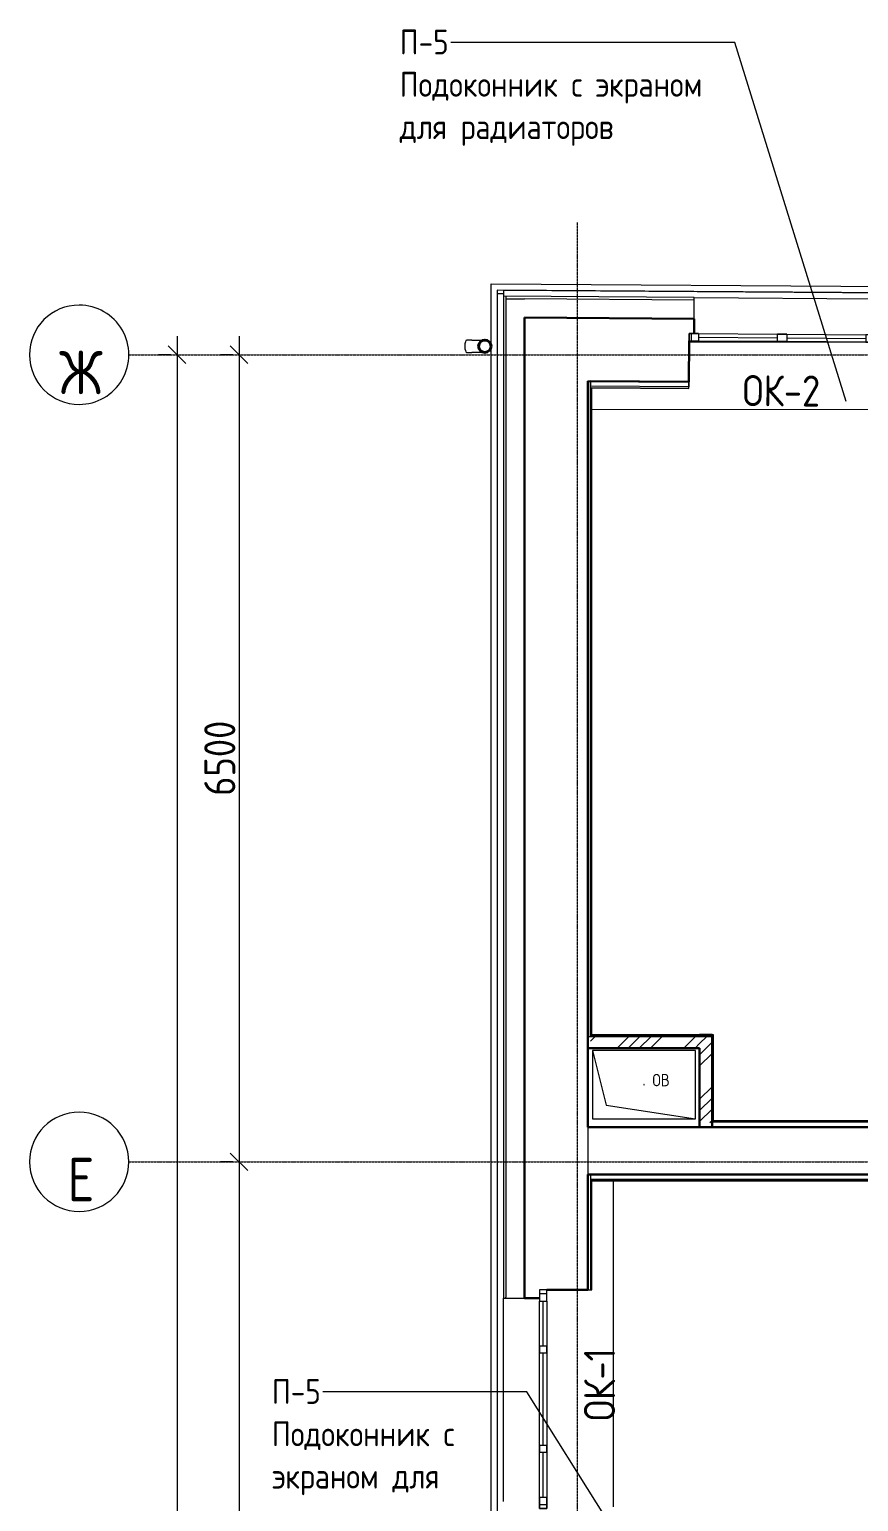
# Model space of a CAD drawing. Header units: millimetres. Extents: x -25149 to 64359, y -29707 to 46678.
# Drawn here: x -10915 to -4238, y 33808 to 45665 of the extents above; entities that cross this region are included whole.
import ezdxf

# ---------------------------------------------------------------- set-up
doc = ezdxf.new("R2010")
doc.units = ezdxf.units.MM
doc.linetypes.add('ADSK_Линия сетки', pattern=[25, 20, -2.5, 0, -2.5])
for name, color, linetype, lineweight in [('_ Окна', 7, 'Continuous', 9), ('Аннотация', 7, 'Continuous', 9), ('Марки окон', 7, 'Continuous', 20), ('Обобщенные модели', 7, 'Continuous', 18), ('Окна', 7, 'Continuous', 9), ('Оси', 7, 'Continuous', 9), ('Перекрытие', 7, 'Continuous', 18), ('Размеры', 7, 'Continuous', 5), ('Стены внутренние', 7, 'Continuous', 18), ('Стены наружные', 7, 'Continuous', 18), ('Стены несущие', 7, 'Continuous', 30), ('Стены отделка', 7, 'Continuous', 30), ('Стены штриховка', 7, 'Continuous', 9)]:
    doc.layers.add(name, color=color, linetype=linetype, lineweight=lineweight)
doc.styles.add('GOST Common', font='GOST_Common.ttf', dxfattribs={"width": 0.9, "height": 350})
doc.styles.add('GOST Common_1', font='GOST_Common.ttf', dxfattribs={"width": 0.9, "height": 250})
doc.styles.add('GOST Common_2', font='GOST_Common.ttf', dxfattribs={"width": 0.9, "height": 250})
doc.styles.add('GOST Common_4', font='GOST_Common.ttf', dxfattribs={"width": 0.9, "height": 200})
doc.styles.add('GOST Common_5', font='GOST_Common.ttf', dxfattribs={"width": 0.9, "height": 100})
doc.dimstyles.new('ADSK_Основной_2_5_мм', dxfattribs={"dimscale": 304.8, "dimtxt": 251.428749, "dimasz": 0.463911, "dimexe": 0.492126, "dimexo": 0.492126, "dimgap": 0.098425, "dimtad": 1, "dimrnd": 0.01, "dimdsep": 46, "dimtxsty": 'GOST Common_1', "dimblk1": 'OBLIQUE', "dimblk2": 'OBLIQUE', "dimsah": 1, "dimcen": 0.09, "dimdle": 0.492126, "dimazin": 2, "dimtfac": 1, "dimtdec": 4, "dimtix": 1, "dimtmove": 0, "dimatfit": 3, "dimfxl": 1, "dimtvp": 1, "dimtolj": 1, "dimtzin": 0, "dimlwd": 20, "dimlwe": 20, "dimarcsym": 2})

# ---------------------------------------------------------------- blocks, each defined once
blk = doc.blocks.new('Водосток - Тип 1 _карниз больше 490мм_-5209103-План 2-го этажа')
at = {"layer": 'Обобщенные модели'}
for p, q in [((75, 306), (75, 264)), ((175, 264), (175, 306))]:
    blk.add_line(p, q, dxfattribs=at)
at = {"layer": 'Обобщенные модели', "flags": 128}
for points in [[(75, 173), (75, 174), (75, 177), (75, 180), (75, 183), (75, 186), (75, 190), (75, 193), (75, 197), (75, 201), (75, 205), (75, 210), (75, 214), (75, 219), (75, 224), (75, 229), (75, 234), (75, 239), (75, 245), (75, 250), (75, 256), (75, 261), (75, 264)], [(175, 264), (175, 258), (175, 252), (175, 247), (175, 242), (175, 236), (175, 231), (175, 226), (175, 221), (175, 216), (175, 212), (175, 207), (175, 203), (175, 199), (175, 195), (175, 191), (175, 188), (175, 184), (175, 181), (175, 178), (175, 175), (175, 173)]]:
    blk.add_lwpolyline(points, dxfattribs=at)
at = {"layer": 'Обобщенные модели'}
for start, end in [(90, 260.0131), (279.9869, 90)]:
    blk.add_arc((125, 160), 52, start, end, dxfattribs=at)
at = {"layer": 'Обобщенные модели', "lineweight": 40}
for start, end in [(90, 270), (270, 90)]:
    blk.add_arc((125, 160), 50, start, end, dxfattribs=at)
at = {"layer": 'Обобщенные модели'}
for start_param, end_param in [(4.712389, 6.283185), (3.141593, 4.712389)]:
    blk.add_ellipse((125, 306), major_axis=(-50, 0), ratio=0.309017, start_param=start_param, end_param=end_param, dxfattribs=at)
blk = doc.blocks.new('GM_Отверстие прямоугольное _в плите_ - Отверстие-6220773-План 2-го этажа')
at = {"layer": 'Обобщенные модели'}
for p, q in [((415, 275), (-415, 275)), ((-415, 275), (-415, -275)), ((-415, 275), (-305, -165)), ((415, 275), (-415, 275)), ((-415, 275), (-415, -275)), ((415, -275), (415, 275)), ((415, -275), (415, 275)), ((-305, -165), (415, -275)), ((-415, -275), (415, -275)), ((-415, -275), (415, -275))]:
    blk.add_line(p, q, dxfattribs=at)
for start, end in [(0, 180), (180, 360), (0, 105), (240, 0), (195, 210)]:
    blk.add_arc((0, 0), 2.5, start, end, dxfattribs=at)
blk = doc.blocks.new('окна_rehau_двупольное_2_фрамуги - 1460х2440 _нов_-4571368-План 2-го этажа')
at = {"layer": '_ Окна', "lineweight": 18}
for p, q in [((-750, 75), (-750, 135)), ((-750, 135), (-674, 135)), ((-674, 135), (-674, 75)), ((-38, 75), (-38, 135)), ((-38, 135), (38, 135)), ((38, 135), (38, 75)), ((674, 135), (674, 75)), ((750, 135), (674, 135)), ((750, 75), (750, 135)), ((-674, 75), (-750, 75)), ((38, 75), (-38, 75)), ((674, 75), (750, 75))]:
    blk.add_line(p, q, dxfattribs=at)
at = {"layer": '_ Окна'}
for p, q in [((-730, 75), (-730, 135)), ((730, 75), (730, 135)), ((-674, 105), (-38, 105)), ((38, 105), (674, 105))]:
    blk.add_line(p, q, dxfattribs=at)
at = {"layer": 'Окна'}
for p, q in [((-750, 135), (-750, 75)), ((-674, 135), (-750, 135)), ((-674, 135), (-38, 135)), ((38, 135), (-38, 135)), ((38, 135), (674, 135)), ((750, 135), (674, 135)), ((750, 75), (750, 135)), ((-750, 75), (-674, 75)), ((-38, 75), (-674, 75)), ((-38, 75), (38, 75)), ((674, 75), (38, 75)), ((674, 75), (750, 75))]:
    blk.add_line(p, q, dxfattribs=at)
blk = doc.blocks.new('окно трехпол с фрамугой - 1740 и 1760 -2300_h___нов_ ок1-2165949-План 2-го этажа')
at = {"layer": '_ Окна', "lineweight": 18}
for p, q in [((-880, 75), (-880, 135)), ((-880, 135), (-790, 135)), ((-790, 135), (-790, 75)), ((-430, 75), (-430, 135)), ((-430, 135), (-370, 135)), ((-370, 135), (-370, 75)), ((370, 75), (370, 135)), ((370, 135), (430, 135)), ((430, 135), (430, 75)), ((790, 135), (790, 75)), ((880, 135), (790, 135)), ((880, 75), (880, 135)), ((-790, 75), (-880, 75)), ((-370, 75), (-430, 75)), ((430, 75), (370, 75)), ((790, 75), (880, 75))]:
    blk.add_line(p, q, dxfattribs=at)
at = {"layer": '_ Окна'}
for p, q in [((-850, 75), (-850, 135)), ((850, 75), (850, 135)), ((-790, 105), (-430, 105)), ((-370, 105), (370, 105)), ((430, 105), (790, 105))]:
    blk.add_line(p, q, dxfattribs=at)
at = {"layer": 'Окна'}
for p, q in [((-880, 135), (-880, 75)), ((-790, 135), (-880, 135)), ((-790, 135), (-430, 135)), ((-370, 135), (-430, 135)), ((-370, 135), (370, 135)), ((430, 135), (370, 135)), ((430, 135), (790, 135)), ((880, 135), (790, 135)), ((880, 75), (880, 135)), ((-880, 75), (-790, 75)), ((-430, 75), (-790, 75)), ((-430, 75), (-370, 75)), ((370, 75), (-370, 75)), ((370, 75), (430, 75)), ((790, 75), (430, 75)), ((790, 75), (880, 75))]:
    blk.add_line(p, q, dxfattribs=at)
blk = doc.blocks.new('Ось сетки - Круг_Ø8 мм-8258-План 2-го этажа')
at = {"layer": 'Оси', "lineweight": 20}
for start, end in [(360, 180), (180, 360)]:
    blk.add_arc((0, 0), 4, start, end, dxfattribs=at)
blk = doc.blocks.new('_Oblique')
at = {"color": 0, "linetype": 'ByBlock', "lineweight": -2}
blk.add_line((-0.5, -0.5), (0.5, 0.5), dxfattribs=at)
blk = doc.blocks.new('DIMBLOCK13-План 2-го этажа')
at = {"layer": 'Defpoints', "color": 0, "transparency": 16777216}
for p in [(-9626, 43045), (-9726, -5), (-9626, -5)]:
    blk.add_point(p, dxfattribs=at)
at = {"layer": 'Размеры', "color": 0, "transparency": 16777216}
for p, q in [((-9726, 43195), (-9726, -155)), ((-9776, 43045), (-9876, 43045)), ((-9776, -5), (-9876, -5))]:
    blk.add_line(p, q, dxfattribs=at)
at = {"layer": 'Размеры', "color": 0, "transparency": 16777216, "xscale": 141.4, "yscale": 141.4, "zscale": 141.4}
for p, rotation in [((-9726, 43045), 90), ((-9726, -5), 270)]:
    blk.add_blockref('_Oblique', p, dxfattribs=dict(at, rotation=rotation))
at = {"layer": 'Размеры', "color": 0, "transparency": 16777216, "insert": (-9881, 21520), "char_height": 250, "width": 971.62, "attachment_point": 5, "rotation": 90, "style": 'GOST Common_1'}
blk.add_mtext('\\A1;43050', dxfattribs=at)
blk = doc.blocks.new('DIMBLOCK14-План 2-го этажа')
at = {"layer": 'Defpoints', "color": 0, "transparency": 16777216}
for p in [(-9127, 43045), (-9227, 36545), (-9127, 36545)]:
    blk.add_point(p, dxfattribs=at)
at = {"layer": 'Размеры', "color": 0, "transparency": 16777216}
for p, q in [((-9227, 43195), (-9227, 36395)), ((-9277, 43045), (-9377, 43045)), ((-9277, 36545), (-9377, 36545))]:
    blk.add_line(p, q, dxfattribs=at)
at = {"layer": 'Размеры', "color": 0, "transparency": 16777216, "xscale": 141.4, "yscale": 141.4, "zscale": 141.4}
for p, rotation in [((-9227, 43045), 90), ((-9227, 36545), 270)]:
    blk.add_blockref('_Oblique', p, dxfattribs=dict(at, rotation=rotation))
at = {"layer": 'Размеры', "color": 0, "transparency": 16777216, "insert": (-9382, 39795), "char_height": 250, "width": 756.84, "attachment_point": 5, "rotation": 90, "style": 'GOST Common_1'}
blk.add_mtext('\\A1;6500', dxfattribs=at)
blk = doc.blocks.new('DIMBLOCK15-План 2-го этажа')
at = {"layer": 'Defpoints', "color": 0, "transparency": 16777216}
for p in [(-9127, 36545), (-9227, 20245), (-9127, 20245)]:
    blk.add_point(p, dxfattribs=at)
at = {"layer": 'Размеры', "color": 0, "transparency": 16777216}
for p, q in [((-9227, 36695), (-9227, 20095)), ((-9277, 36545), (-9377, 36545)), ((-9277, 20245), (-9377, 20245))]:
    blk.add_line(p, q, dxfattribs=at)
at = {"layer": 'Размеры', "color": 0, "transparency": 16777216, "xscale": 141.4, "yscale": 141.4, "zscale": 141.4}
for p, rotation in [((-9227, 36545), 90), ((-9227, 20245), 270)]:
    blk.add_blockref('_Oblique', p, dxfattribs=dict(at, rotation=rotation))
at = {"layer": 'Размеры', "color": 0, "transparency": 16777216, "insert": (-9382, 28395), "char_height": 250, "width": 889.8, "attachment_point": 5, "rotation": 90, "style": 'GOST Common_1'}
blk.add_mtext('\\A1;16300', dxfattribs=at)

msp = doc.modelspace()

# ---------------------------------------------------------------- hatches: boundary and pattern name
at = {"lineweight": 9}
h = msp.add_hatch(dxfattribs=at)
h.set_pattern_fill('ANSI34', color=256, scale=20)
h.paths.add_polyline_path([(44165, 8295), (44065, 8295), (44065, 5420), (44165, 5420), (44165, 5427.057)])
h.paths.add_polyline_path([(44165, 8627.057), (43455, 8627.057), (43455, 8527.057), (44065, 8527.057), (44065, 8295), (44165, 8295)])
h.paths.add_polyline_path([(42385, 8627.057), (41921.053, 8627.057), (41922.154, 8527.057), (42385, 8527.057)])
h.paths.add_polyline_path([(44153.112, 4365), (44165, 4365), (44165, 5420), (44065, 5420), (44065, 4365), (44140, 4365)])
h.paths.add_polyline_path([(38250.985, -6206.691), (38646.485, -6206.691), (38646.485, -5435.1), (38250.985, -5435.1)], flags=9)
h.paths.add_polyline_path([(-199.015, -5862.506), (196.485, -5862.506), (196.485, -5090.915), (-199.015, -5090.915)], flags=9)
h.paths.add_polyline_path([(2800.985, -5862.506), (3196.485, -5862.506), (3196.485, -5090.915), (2800.985, -5090.915)], flags=9)
h.paths.add_polyline_path([(6935.685, -5862.506), (7362.685, -5862.506), (7362.685, -5090.915), (6935.685, -5090.915)], flags=9)
h.paths.add_polyline_path([(9950.985, -5862.506), (10346.485, -5862.506), (10346.485, -5090.915), (9950.985, -5090.915)], flags=9)
h.paths.add_polyline_path([(17850.985, -5862.506), (18246.485, -5862.506), (18246.485, -5090.915), (17850.985, -5090.915)], flags=9)
h.paths.add_polyline_path([(30349.434, -5862.506), (30744.934, -5862.506), (30744.934, -5090.915), (30349.434, -5090.915)], flags=9)
h.paths.add_polyline_path([(41650.985, -5862.506), (42046.485, -5862.506), (42046.485, -5090.915), (41650.985, -5090.915)], flags=9)
h.paths.add_polyline_path([(48603.735, -5862.506), (49093.735, -5862.506), (49093.735, -5090.915), (48603.735, -5090.915)], flags=9)
h.paths.add_polyline_path([(-6667.515, -5862.506), (-6335.015, -5862.506), (-6335.015, -5090.915), (-6667.515, -5090.915)], flags=9)
h.paths.add_polyline_path([(55072.235, -5862.506), (55625.235, -5862.506), (55625.235, -5090.915), (55072.235, -5090.915)], flags=9)
h.paths.add_polyline_path([(-10729.051, -458.078), (-10270.551, -458.078), (-10270.551, 313.513), (-10729.051, 313.513)], flags=9)
h.paths.add_polyline_path([(-10713.301, 7841.922), (-10286.301, 7841.922), (-10286.301, 8613.513), (-10713.301, 8613.513)], flags=9)
h.paths.add_polyline_path([(-10698.001, 12491.922), (-10302.501, 12491.922), (-10302.501, 13263.513), (-10698.001, 13263.513)], flags=9)
h.paths.add_polyline_path([(-10729.051, 19791.922), (-10270.551, 19791.922), (-10270.551, 20563.513), (-10729.051, 20563.513)], flags=9)
h.paths.add_polyline_path([(-10698.001, 36091.922), (-10302.501, 36091.922), (-10302.501, 36863.513), (-10698.001, 36863.513)], flags=9)
h.paths.add_polyline_path([(-10745.251, 42591.922), (-10255.251, 42591.922), (-10255.251, 43363.513), (-10745.251, 43363.513)], flags=9)
h.paths.add_polyline_path([(-10713.301, 1341.922), (-10286.301, 1341.922), (-10286.301, 2113.513), (-10713.301, 2113.513)], flags=9)
h.paths.add_polyline_path([(45572.235, -5862.506), (46125.235, -5862.506), (46125.235, -5090.915), (45572.235, -5090.915)], flags=9)
h = msp.add_hatch(dxfattribs=at)
h.set_pattern_fill('ANSI34', color=256, scale=20)
h.paths.add_polyline_path([(-5518.225, 37460.756), (-5518.225, 37554.756), (-6396.225, 37554.756), (-6396.225, 37460.756)])
h = msp.add_hatch(dxfattribs=at)
h.set_pattern_fill('ANSI34', color=256, scale=20)
h.paths.add_polyline_path([(-5418.225, 36860.756), (-5418.225, 37554.756), (-5518.225, 37554.756), (-5518.225, 36860.756)])

# ---------------------------------------------------------------- linework, layer by layer
at = {"layer": 'Аннотация'}
for p, q in [((-5292.972, 45559.632), (-7522.182, 45559.632)), ((-5233.97, 45559.632), (-5292.972, 45559.632)), ((-4338.703, 42668.779), (-5233.97, 45559.632)), ((-7156.405, 34690.898), (-8551.618, 34690.898)), ((-6909.643, 34690.898), (-7156.405, 34690.898)), ((-6263.963, 33660.882), (-6909.643, 34690.898))]:
    msp.add_line(p, q, dxfattribs=at)
at = {"layer": 'Оси', "color": 252, "linetype": 'ADSK_Линия сетки'}
for p, q in [((-6500.435, -5029.374), (-6500.435, 44110.064)), ((-10114.729, 43045), (56004.853, 43045)), ((-10114.729, 36545), (56004.853, 36545))]:
    msp.add_line(p, q, dxfattribs=at)
at = {"layer": 'Перекрытие'}
for p, q in [((-4114.707, 43145.827), (-5603.495, 43145.827)), ((-5604.913, 42934.729), (-5604.913, 42785.827)), ((-6385.788, 42606.092), (-4118.241, 42602.943)), ((-6211.576, 33764.771), (-6211.576, 36391.551))]:
    msp.add_line(p, q, dxfattribs=at)
at = {"layer": 'Стены внутренние'}
msp.add_line((-5604.913, 42785.827), (-5605.912, 42785.834), dxfattribs=at)
at = {"layer": 'Стены наружные'}
for p, q in [((-7197.788, 33618.152), (-7197.788, 43616.543)), ((-7197.788, 43616.543), (3512.708, 43544.611)), ((-7147.788, 43566.206), (-7147.788, 33618.152)), ((3462.959, 43494.944), (-7147.788, 43566.206)), ((-7097.788, 43535.87), (-7147.788, 43535.87)), ((-7097.788, 43565.871), (3462.96, 43494.945)), ((-7097.788, 43565.871), (-7097.788, 43515.869)), ((-5561.078, 43505.549), (-4136.11, 43495.979)), ((-7097.788, 33807.771), (-7097.788, 35447.771))]:
    msp.add_line(p, q, dxfattribs=at)
at = {"layer": 'Стены несущие'}
for p, q in [((-6927.788, 35447.771), (-6927.788, 43344.724)), ((-6927.788, 43344.724), (-5562.22, 43335.553)), ((-5563.026, 43215.555), (-5562.22, 43335.553)), ((-5605.644, 42825.833), (-5603.428, 43155.825)), ((-6417.788, 42831.287), (-5605.644, 42825.833)), ((-6417.788, 36823.493), (-6417.788, 42831.287)), ((-5605.644, 42825.833), (-6397.517, 42831.151)), ((-5408.225, 37560.756), (-6396.225, 37560.756)), ((-5418.225, 37566.756), (-5518.225, 37566.756)), ((-5418.225, 36823.493), (-5418.225, 37554.756)), ((-6417.788, 37460.756), (-5518.225, 37460.756)), ((-5518.225, 37460.756), (-5518.225, 36823.493)), ((-6417.788, 36823.493), (300, 36823.493)), ((-6417.788, 36443.493), (-393.681, 36443.493)), ((-6417.788, 35512.771), (-6417.788, 36443.493)), ((-6747.788, 35512.771), (-6417.788, 35512.771)), ((-6927.788, 35447.771), (-6807.788, 35447.771))]:
    msp.add_line(p, q, dxfattribs=at)
at = {"layer": 'Стены отделка', "lineweight": 9}
for p, q in [((-5561.078, 43505.549), (-7097.788, 43515.869)), ((-7097.788, 43515.869), (-7097.788, 35447.771)), ((-7077.788, 43495.735), (-6927.788, 43494.727)), ((-5562.22, 43335.553), (-5561.212, 43485.549)), ((-5561.212, 43485.549), (-5561.078, 43505.549)), ((-6397.788, 42831.287), (-6417.788, 42831.287)), ((-6397.788, 37554.756), (-6397.788, 42831.287)), ((-6397.517, 42831.151), (-6397.786, 42791.152)), ((-5605.993, 42773.834), (-5605.644, 42825.833)), ((-5605.912, 42785.834), (-6397.788, 42791.152)), ((-6385.788, 37566.756), (-6385.788, 42779.071)), ((-6385.788, 42779.071), (-5605.993, 42773.834)), ((-6417.788, 37554.756), (-5418.225, 37554.756)), ((-5518.225, 37566.756), (-6385.788, 37566.756)), ((-5408.225, 37566.756), (-5418.225, 37566.756)), ((-5406.225, 36875.493), (-5406.225, 37564.756)), ((300, 36875.493), (-5406.225, 36875.493)), ((-6397.788, 36443.461), (-6417.788, 36443.461)), ((-6397.788, 36443.493), (-6397.788, 36391.493)), ((-390, 36403.493), (-6397.788, 36403.493)), ((-6385.788, 36391.493), (-425.406, 36391.493)), ((-6385.788, 35512.771), (-6385.788, 36391.493)), ((-7077.788, 35447.771), (-7077.788, 35453.771)), ((-6417.788, 35512.771), (-6385.788, 35512.771)), ((-7097.788, 35447.771), (-6927.788, 35447.771))]:
    msp.add_line(p, q, dxfattribs=at)
at = {"layer": 'Стены штриховка'}
for p, q in [((-7077.788, 43515.735), (-7077.788, 35453.771)), ((-5561.212, 43485.549), (-6927.788, 43494.727)), ((-6387.788, 37564.756), (-6387.788, 42781.085)), ((-6387.788, 42781.085), (-5605.98, 42775.834)), ((-5408.225, 37564.756), (-6387.788, 37564.756)), ((-5408.225, 36873.493), (-5408.225, 37566.756)), ((-5406.225, 37566.756), (-5408.225, 37566.756)), ((-5406.225, 37564.756), (-5406.225, 37566.756)), ((-6417.788, 36823.493), (-6417.788, 36443.493)), ((300, 36863.493), (-5418.225, 36863.493)), ((300, 36873.493), (-5408.225, 36873.493)), ((-6397.788, 36391.493), (-6397.788, 35512.771)), ((-6387.788, 36393.493), (-423.412, 36393.493)), ((-6387.788, 35512.771), (-6387.788, 36393.493))]:
    msp.add_line(p, q, dxfattribs=at)

# ---------------------------------------------------------------- block references
at = {"layer": 'Обобщенные модели', "rotation": 90.00000000000007}
msp.add_blockref('Водосток - Тип 1 _карниз больше 490мм_-5209103-План 2-го этажа', (-7087.788, 42988.433), dxfattribs=at)
at = {"layer": 'Обобщенные модели'}
msp.add_blockref('GM_Отверстие прямоугольное _в плите_ - Отверстие-6220773-План 2-го этажа', (-5966.225, 37165.64), dxfattribs=at)
at = {"layer": 'Окна'}
for name, p, rotation in [('окна_rehau_двупольное_2_фрамуги - 1460х2440 _нов_-4571368-План 2-го этажа', (-4853.948, 43075.79), 359.6152078770644), ('окно трехпол с фрамугой - 1740 и 1760 -2300_h___нов_ ок1-2165949-План 2-го этажа', (-6672.788, 34632.771), 90.0000000000002)]:
    msp.add_blockref(name, p, dxfattribs=dict(at, rotation=rotation))
at = {"layer": 'Оси', "color": 252, "lineweight": 20, "xscale": 99.99999999999993, "yscale": 99.99999999999993, "zscale": 99.99999999999993}
for p, rotation in [((-10514.729, 43045), 269.9999999999995), ((-10514.729, 36545), 269.9999999999994)]:
    msp.add_blockref('Ось сетки - Круг_Ø8 мм-8258-План 2-го этажа', p, dxfattribs=dict(at, rotation=rotation))

# ---------------------------------------------------------------- texts
at = {"layer": 'Аннотация', "char_height": 200, "attachment_point": 1, "line_spacing_factor": 1.022766, "style": 'GOST Common_4'}
for insert, width in [((-7932.947, 45663.755), 2637), ((-8962.384, 34795.022), 1803.6)]:
    msp.add_mtext('\\pxt1.8,3.6,5.4,7.2,9,10.8,12.6,14.4,16.2,18,19.8,21.6,23.4,25.2,27,28.8,30.6,32.4,34.2,36,37.8,39.6,41.4,43.2,45,46.8,48.6,50.4,52.2,54,55.8,57.6;{П-5\\PПодоконник с экраном для радиаторов}', dxfattribs=dict(at, insert=insert, width=width))
at = {"layer": 'Аннотация', "color": 251, "true_color": 0x4b4b4b, "insert": (-5759.448, 37252.898), "char_height": 100, "width": 149.985, "attachment_point": 3, "line_spacing_factor": 1.022766, "style": 'GOST Common_5'}
msp.add_mtext('\\pxqr,t3.6,7.2,10.8,14.4,18,21.6,25.2,28.8,32.4,36,39.6,43.2,46.8,50.4,54,57.6,61.2,64.8,68.4,72,75.6,79.2,82.8,86.4,90,93.6,97.2,100.8,104.4,108,111.6,115.2;{ОВ}', dxfattribs=at)
at = {"layer": 'Марки окон', "lineweight": 9, "char_height": 250, "attachment_point": 5, "line_spacing_factor": 1.022766, "style": 'GOST Common_2'}
for s, insert, width, rotation in [('\\pxqc,t1.8,3.6,5.4,7.2,9,10.8,12.6,14.4,16.2,18,19.8,21.6,23.4,25.2,27,28.8,30.6,32.4,34.2,36,37.8,39.6,41.4,43.2,45,46.8,48.6,50.4,52.2,54,55.8,57.6;{ОК-2}', (-4859.716, 42754.147), 684.9, 359.6152079), ('\\pxqc,t1.8,3.6,5.4,7.2,9,10.8,12.6,14.4,16.2,18,19.8,21.6,23.4,25.2,27,28.8,30.6,32.4,34.2,36,37.8,39.6,41.4,43.2,45,46.8,48.6,50.4,52.2,54,55.8,57.6;{ОК-1}', (-6324.04, 34751.625), 637.2, 90)]:
    msp.add_mtext(s, dxfattribs=dict(at, insert=insert, width=width, rotation=rotation))
at = {"layer": 'Оси', "color": 252, "char_height": 350, "attachment_point": 5, "line_spacing_factor": 1.022766, "style": 'GOST Common'}
for s, insert, width in [('\\pxqc,t0.25714,0.51429,0.77143,1.02857,1.28571,1.54286,1.8,2.05714,2.31429,2.57143,2.82857,3.08571,3.34286,3.6,3.85714,4.11429,4.37143,4.62857,4.88571,5.14286,5.4,5.65714,5.91429,6.17143,6.42857,6.68571,6.94286,7.2,7.45714,7.71429,7.97143,8.22857;{Ж}', (-10500.251, 42902.149), 327.6), ('\\pxqc,t0.25714,0.51429,0.77143,1.02857,1.28571,1.54286,1.8,2.05714,2.31429,2.57143,2.82857,3.08571,3.34286,3.6,3.85714,4.11429,4.37143,4.62857,4.88571,5.14286,5.4,5.65714,5.91429,6.17143,6.42857,6.68571,6.94286,7.2,7.45714,7.71429,7.97143,8.22857;{Е}', (-10500.251, 36402.149), 232.2)]:
    msp.add_mtext(s, dxfattribs=dict(at, insert=insert, width=width))

# ---------------------------------------------------------------- dimensions: what is measured, and where the dimension line sits
at = {"layer": 'Размеры'}
for base, p1, p2, override, picture, middle in [((-9726.351, -5), (-9626.367, 43045), (-9626.367, -5), {"dimpost": '<>', "dimfxl": 43050, "dimlwd": 65535, "dimlwe": 65535}, 'DIMBLOCK13-План 2-го этажа', (-9881.351, 21520)), ((-9226.973, 36545), (-9126.988, 43045), (-9126.988, 36545), {"dimpost": '<>', "dimfxl": 6500, "dimlwd": 65535, "dimlwe": 65535}, 'DIMBLOCK14-План 2-го этажа', (-9381.973, 39795)), ((-9226.973, 20245), (-9126.988, 36545), (-9126.988, 20245), {"dimpost": '<>', "dimfxl": 16300, "dimlwd": 65535, "dimlwe": 65535}, 'DIMBLOCK15-План 2-го этажа', (-9381.973, 28395))]:
    dim = msp.add_linear_dim(base=base, p1=p1, p2=p2, angle=90, dimstyle='ADSK_Основной_2_5_мм', override=override, dxfattribs=at)
    dim.commit()
    dim.dimension.update_dxf_attribs({"geometry": picture, "text_midpoint": middle})

doc.saveas('drawing.dxf')
